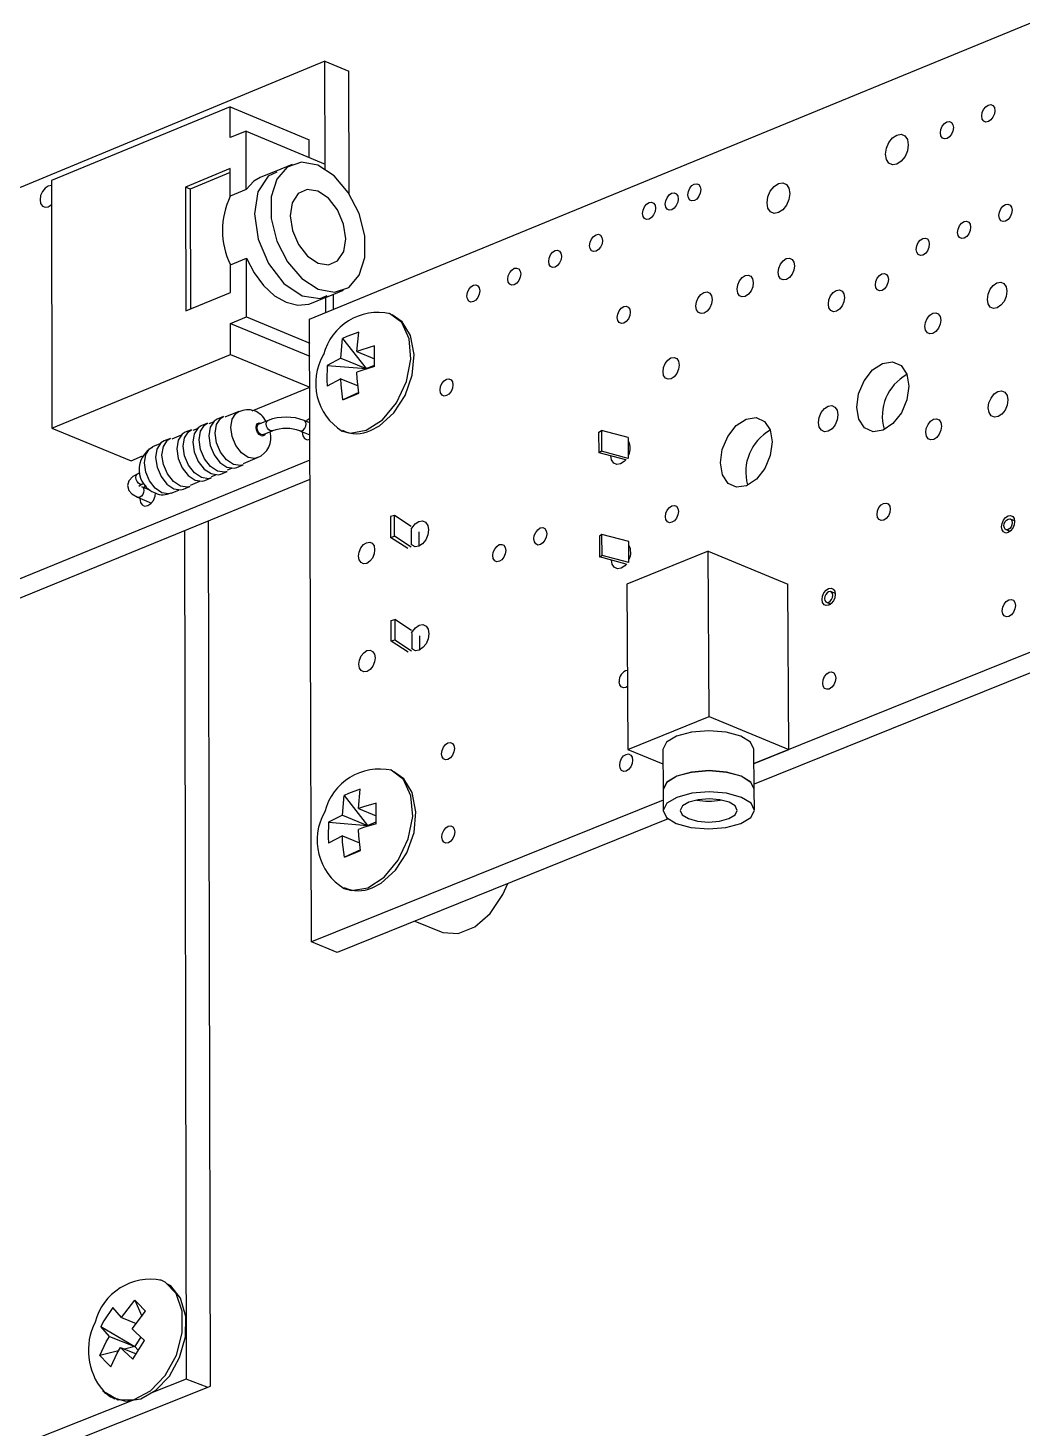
# Model space of a CAD drawing. Extents: x 0 to 155, y 0 to 203.
# Drawn here: x 101.95 to 109.47, y 83.91 to 94.49 of the extents above; entities that cross this region are included whole.
import ezdxf

# ---------------------------------------------------------------- set-up
doc = ezdxf.new("R2010")
doc.units = 0
doc.layers.get('0').update_dxf_attribs({"linetype": 'CONTINUOUS'})

msp = doc.modelspace()

# ---------------------------------------------------------------- linework, layer by layer
at = {"color": 7, "linetype": 'CONTINUOUS'}
for p, q in [((104.081, 92.292), (110.693, 95.008)), ((104.197, 94.243), (97.443, 91.448)), ((104.2, 93.426), (104.197, 94.243)), ((104.197, 94.243), (104.377, 94.168)), ((104.38, 93.242), (104.377, 94.168)), ((103.479, 93.898), (102.128, 93.34)), ((103.479, 93.665), (103.479, 93.898)), ((103.479, 93.898), (104.078, 93.649)), ((103.6, 93.715), (103.479, 93.665)), ((103.601, 93.272), (103.6, 93.715)), ((103.6, 93.715), (104.2, 93.465)), ((104.078, 93.515), (104.078, 93.649)), ((103.48, 93.431), (103.142, 93.291)), ((103.48, 93.401), (103.178, 93.276)), ((103.481, 93.222), (103.48, 93.431)), ((103.837, 93.416), (103.708, 93.363)), ((103.95, 93.463), (103.821, 93.41)), ((104.2, 93.426), (104.2, 93.465)), ((102.128, 93.34), (102.13, 91.469)), ((103.142, 93.291), (103.144, 92.355)), ((103.178, 93.276), (103.142, 93.291)), ((103.178, 93.276), (103.179, 92.37)), ((103.601, 93.272), (103.481, 93.222)), ((103.482, 92.704), (103.603, 92.754)), ((103.604, 92.31), (103.603, 92.754)), ((103.482, 92.494), (103.482, 92.704)), ((103.144, 92.355), (103.482, 92.494)), ((104.096, 92.413), (104.225, 92.466)), ((104.203, 92.342), (104.203, 92.456)), ((104.209, 92.459), (104.338, 92.512)), ((104.261, 92.366), (104.261, 92.481)), ((103.483, 92.26), (103.604, 92.31)), ((103.483, 92.025), (103.483, 92.26)), ((103.483, 92.26), (104.082, 92.012)), ((103.604, 92.31), (104.082, 92.112)), ((104.096, 87.582), (104.081, 92.292)), ((104.317, 91.998), (104.331, 92.145)), ((104.331, 92.145), (104.508, 91.919)), ((104.439, 92.047), (104.453, 92.194)), ((102.13, 91.469), (103.483, 92.025)), ((103.483, 92.025), (104.083, 91.777)), ((104.439, 92.047), (104.572, 91.992)), ((104.317, 91.998), (104.213, 91.943)), ((104.213, 91.943), (104.508, 91.919)), ((104.317, 91.998), (104.508, 91.919)), ((104.508, 91.919), (104.572, 91.945)), ((104.318, 91.841), (104.214, 91.786)), ((104.318, 91.841), (104.448, 91.787)), ((103.646, 91.598), (104.083, 91.777)), ((104.454, 91.737), (104.333, 91.682)), ((103.546, 91.594), (103.439, 91.55)), ((103.309, 91.506), (103.261, 91.486)), ((103.351, 91.514), (103.318, 91.501)), ((103.43, 91.556), (103.382, 91.536)), ((103.767, 91.527), (103.697, 91.498)), ((104.084, 91.509), (104.041, 91.527)), ((102.13, 91.469), (102.73, 91.222)), ((103.028, 91.391), (102.98, 91.371)), ((103.109, 91.415), (103.038, 91.385)), ((103.188, 91.456), (103.14, 91.437)), ((103.23, 91.464), (103.198, 91.451)), ((103.729, 91.419), (103.8, 91.448)), ((104.008, 91.448), (104.084, 91.417)), ((104.024, 91.441), (104.024, 91.438)), ((106.27, 91.438), (106.289, 91.45)), ((106.271, 91.281), (106.27, 91.438)), ((106.289, 91.45), (106.29, 91.293)), ((106.491, 91.397), (106.289, 91.45)), ((106.491, 91.397), (106.492, 91.239)), ((102.949, 91.349), (102.893, 91.326)), ((106.29, 91.293), (106.271, 91.281)), ((106.473, 91.228), (106.271, 91.281)), ((106.492, 91.239), (106.29, 91.293)), ((97.432, 88.508), (104.085, 91.229)), ((102.73, 91.222), (102.817, 91.258)), ((103.46, 91.152), (103.493, 91.165)), ((103.53, 91.171), (103.578, 91.191)), ((103.581, 91.201), (103.687, 91.245)), ((97.612, 88.435), (104.085, 91.082)), ((102.797, 91.13), (102.781, 91.123)), ((103.179, 91.037), (103.251, 91.066)), ((103.288, 91.072), (103.336, 91.092)), ((103.339, 91.102), (103.372, 91.115)), ((103.409, 91.121), (103.457, 91.141)), ((102.877, 90.997), (102.812, 91.024)), ((102.812, 91.024), (102.814, 91.024)), ((102.813, 91.044), (102.828, 91.05)), ((103.034, 90.977), (103.091, 91)), ((103.128, 91.006), (103.176, 91.026)), ((102.78, 90.945), (102.884, 90.902)), ((102.796, 90.938), (102.796, 90.935)), ((103.33, 84.223), (103.316, 90.767)), ((104.723, 90.807), (104.694, 90.799)), ((104.694, 90.799), (104.694, 90.642)), ((104.723, 90.65), (104.723, 90.807)), ((104.849, 90.725), (104.723, 90.807)), ((109.415, 90.768), (109.383, 90.781)), ((103.135, 90.693), (103.148, 84.277)), ((104.694, 90.642), (104.723, 90.65)), ((104.823, 90.559), (104.694, 90.642)), ((104.85, 90.568), (104.723, 90.65)), ((104.98, 90.687), (104.979, 90.687)), ((106.293, 90.663), (106.275, 90.651)), ((106.275, 90.651), (106.275, 90.494)), ((106.294, 90.505), (106.293, 90.663)), ((106.496, 90.61), (106.293, 90.663)), ((109.35, 90.701), (109.382, 90.688)), ((107.097, 90.538), (106.482, 90.288)), ((106.497, 90.452), (106.496, 90.61)), ((107.104, 89.287), (107.097, 90.538)), ((107.097, 90.538), (107.699, 90.288)), ((106.275, 90.494), (106.294, 90.505)), ((106.477, 90.44), (106.275, 90.494)), ((106.497, 90.452), (106.294, 90.505)), ((106.482, 90.288), (106.489, 89.038)), ((110.74, 90.261), (107.444, 88.932)), ((107.708, 89.038), (107.699, 90.288)), ((108.057, 90.218), (108.025, 90.232)), ((110.932, 90.181), (107.445, 88.775)), ((107.992, 90.152), (108.025, 90.138)), ((104.697, 90.014), (104.726, 90.021)), ((104.697, 89.856), (104.697, 90.014)), ((104.726, 90.021), (104.726, 89.864)), ((104.852, 89.939), (104.726, 90.021)), ((104.983, 89.901), (104.983, 89.901)), ((104.726, 89.864), (104.697, 89.856)), ((104.826, 89.773), (104.697, 89.856)), ((104.853, 89.782), (104.726, 89.864)), ((106.489, 89.038), (107.104, 89.287)), ((107.104, 89.287), (107.708, 89.038)), ((106.489, 89.038), (106.754, 88.929)), ((106.754, 89.037), (106.756, 88.736)), ((107.445, 88.739), (107.443, 89.04)), ((107.444, 88.932), (107.708, 89.038)), ((104.45, 88.591), (104.464, 88.739)), ((106.756, 88.734), (106.756, 88.576)), ((107.446, 88.579), (107.445, 88.737)), ((106.756, 88.655), (104.096, 87.582)), ((104.329, 88.542), (104.343, 88.69)), ((104.343, 88.69), (104.52, 88.463)), ((104.329, 88.542), (104.224, 88.488)), ((104.329, 88.542), (104.52, 88.463)), ((104.45, 88.591), (104.584, 88.536)), ((104.224, 88.488), (104.52, 88.463)), ((106.794, 88.513), (104.289, 87.503)), ((104.52, 88.463), (104.584, 88.49)), ((104.329, 88.384), (104.225, 88.33)), ((104.329, 88.384), (104.459, 88.331)), ((104.465, 88.28), (104.344, 88.224)), ((104.876, 87.74), (105.077, 87.658)), ((104.289, 87.503), (104.096, 87.582)), ((102.657, 84.741), (102.591, 84.817)), ((102.657, 84.741), (102.758, 84.874)), ((102.758, 84.874), (102.811, 84.751)), ((102.657, 84.741), (102.768, 84.696)), ((102.738, 84.657), (102.84, 84.79)), ((102.567, 84.599), (102.502, 84.675)), ((102.502, 84.675), (102.758, 84.522)), ((102.567, 84.599), (102.758, 84.522)), ((102.649, 84.515), (102.768, 84.467)), ((102.758, 84.522), (102.68, 84.502)), ((102.804, 84.595), (102.758, 84.522)), ((102.758, 84.522), (102.785, 84.494)), ((102.635, 84.49), (102.494, 84.454)), ((91.298, 79.43), (103.33, 84.223)), ((103.148, 84.277), (102.879, 84.17)), ((103.306, 84.214), (103.148, 84.277)), ((102.753, 84.12), (91.8, 79.754))]:
    msp.add_line(p, q, dxfattribs=at)
at = {"color": 8, "linetype": 'CONTINUOUS'}
for p, q in [((104.852, 90.588), (104.852, 90.701)), ((104.909, 90.576), (104.909, 90.683)), ((104.855, 89.915), (104.855, 89.802)), ((104.912, 89.897), (104.912, 89.79))]:
    msp.add_line(p, q, dxfattribs=at)
at = {"color": 7, "linetype": 'CONTINUOUS'}
for points in [[(109.167, 93.829), (109.171, 93.855), (109.181, 93.879), (109.197, 93.899), (109.216, 93.912), (109.235, 93.915), (109.251, 93.908), (109.262, 93.892), (109.265, 93.869), (109.262, 93.844), (109.251, 93.819), (109.236, 93.799), (109.217, 93.786), (109.198, 93.783), (109.182, 93.79), (109.171, 93.806), (109.167, 93.829)], [(108.854, 93.701), (108.858, 93.726), (108.868, 93.751), (108.884, 93.771), (108.903, 93.784), (108.922, 93.787), (108.938, 93.779), (108.949, 93.763), (108.953, 93.741), (108.949, 93.715), (108.939, 93.691), (108.923, 93.671), (108.904, 93.658), (108.885, 93.655), (108.869, 93.662), (108.858, 93.678), (108.854, 93.701)], [(108.438, 93.54), (108.445, 93.585), (108.463, 93.628), (108.491, 93.663), (108.524, 93.685), (108.557, 93.691), (108.585, 93.678), (108.604, 93.65), (108.611, 93.611), (108.605, 93.566), (108.586, 93.522), (108.558, 93.487), (108.525, 93.465), (108.492, 93.46), (108.464, 93.472), (108.445, 93.5), (108.438, 93.54)], [(104.143, 93.456), (104.02, 93.479), (103.912, 93.443), (103.832, 93.352), (103.79, 93.217), (103.79, 93.054), (103.833, 92.883), (103.914, 92.725), (104.023, 92.599), (104.146, 92.519), (104.269, 92.497), (104.377, 92.533), (104.456, 92.624), (104.499, 92.759), (104.498, 92.922), (104.455, 93.092), (104.374, 93.25), (104.266, 93.376), (104.143, 93.456)], [(102.128, 93.301), (102.125, 93.302), (102.102, 93.298), (102.079, 93.283), (102.059, 93.258), (102.046, 93.227), (102.042, 93.196), (102.046, 93.168), (102.059, 93.148), (102.079, 93.139), (102.102, 93.143), (102.125, 93.158), (102.128, 93.162)], [(103.708, 93.363), (103.659, 93.335), (103.601, 93.272)], [(106.943, 93.232), (106.947, 93.257), (106.957, 93.282), (106.973, 93.302), (106.991, 93.314), (107.01, 93.317), (107.026, 93.31), (107.037, 93.294), (107.041, 93.272), (107.037, 93.246), (107.027, 93.222), (107.011, 93.201), (106.992, 93.189), (106.974, 93.186), (106.958, 93.193), (106.947, 93.209), (106.943, 93.232)], [(107.542, 93.172), (107.549, 93.217), (107.567, 93.261), (107.595, 93.296), (107.628, 93.318), (107.661, 93.323), (107.689, 93.31), (107.707, 93.282), (107.714, 93.243), (107.708, 93.198), (107.69, 93.155), (107.662, 93.119), (107.629, 93.098), (107.596, 93.092), (107.568, 93.105), (107.549, 93.133), (107.542, 93.172)], [(104.143, 93.261), (104.063, 93.274), (103.995, 93.243), (103.95, 93.173), (103.934, 93.075), (103.951, 92.964), (103.996, 92.856), (104.065, 92.769), (104.145, 92.715), (104.225, 92.702), (104.293, 92.733), (104.339, 92.803), (104.354, 92.901), (104.338, 93.012), (104.292, 93.119), (104.224, 93.207), (104.143, 93.261)], [(106.601, 93.091), (106.605, 93.117), (106.615, 93.141), (106.631, 93.161), (106.649, 93.174), (106.668, 93.177), (106.684, 93.17), (106.695, 93.154), (106.698, 93.131), (106.695, 93.106), (106.684, 93.081), (106.669, 93.061), (106.65, 93.049), (106.631, 93.046), (106.615, 93.053), (106.605, 93.069), (106.601, 93.091)], [(106.772, 93.161), (106.776, 93.187), (106.786, 93.211), (106.802, 93.232), (106.82, 93.244), (106.839, 93.247), (106.855, 93.24), (106.866, 93.224), (106.869, 93.201), (106.866, 93.176), (106.855, 93.151), (106.84, 93.131), (106.821, 93.119), (106.802, 93.116), (106.786, 93.123), (106.776, 93.139), (106.772, 93.161)], [(109.297, 93.076), (109.301, 93.102), (109.311, 93.127), (109.327, 93.147), (109.346, 93.159), (109.365, 93.162), (109.381, 93.155), (109.392, 93.139), (109.396, 93.116), (109.392, 93.091), (109.382, 93.066), (109.366, 93.046), (109.347, 93.033), (109.328, 93.03), (109.312, 93.037), (109.301, 93.054), (109.297, 93.076)], [(108.984, 92.948), (108.987, 92.974), (108.998, 92.999), (109.014, 93.019), (109.033, 93.031), (109.052, 93.034), (109.068, 93.027), (109.079, 93.011), (109.082, 92.988), (109.079, 92.963), (109.068, 92.938), (109.053, 92.918), (109.034, 92.905), (109.015, 92.902), (108.999, 92.909), (108.988, 92.926), (108.984, 92.948)], [(106.2, 92.848), (106.203, 92.874), (106.214, 92.898), (106.229, 92.918), (106.248, 92.931), (106.267, 92.934), (106.283, 92.927), (106.293, 92.911), (106.297, 92.888), (106.294, 92.863), (106.283, 92.838), (106.267, 92.818), (106.249, 92.806), (106.23, 92.803), (106.214, 92.81), (106.204, 92.826), (106.2, 92.848)], [(108.671, 92.82), (108.675, 92.846), (108.685, 92.871), (108.701, 92.891), (108.72, 92.903), (108.739, 92.906), (108.755, 92.899), (108.766, 92.883), (108.77, 92.861), (108.766, 92.835), (108.755, 92.81), (108.74, 92.79), (108.721, 92.777), (108.702, 92.774), (108.686, 92.782), (108.675, 92.798), (108.671, 92.82)], [(103.603, 92.754), (103.661, 92.643), (103.733, 92.546), (103.816, 92.47), (103.903, 92.42), (103.991, 92.397), (104.074, 92.405), (104.096, 92.413)], [(105.89, 92.729), (105.894, 92.754), (105.904, 92.779), (105.92, 92.799), (105.938, 92.811), (105.957, 92.814), (105.973, 92.807), (105.983, 92.791), (105.987, 92.769), (105.984, 92.743), (105.973, 92.719), (105.957, 92.699), (105.939, 92.686), (105.92, 92.683), (105.904, 92.69), (105.894, 92.706), (105.89, 92.729)], [(107.627, 92.646), (107.632, 92.678), (107.645, 92.709), (107.664, 92.734), (107.688, 92.75), (107.711, 92.753), (107.731, 92.744), (107.745, 92.724), (107.75, 92.696), (107.745, 92.664), (107.732, 92.633), (107.712, 92.608), (107.689, 92.592), (107.665, 92.589), (107.645, 92.598), (107.632, 92.618), (107.627, 92.646)], [(105.581, 92.594), (105.584, 92.62), (105.595, 92.644), (105.61, 92.664), (105.629, 92.677), (105.647, 92.679), (105.663, 92.672), (105.674, 92.656), (105.678, 92.634), (105.674, 92.609), (105.664, 92.584), (105.648, 92.564), (105.629, 92.552), (105.611, 92.549), (105.595, 92.556), (105.584, 92.572), (105.581, 92.594)], [(105.271, 92.467), (105.275, 92.493), (105.285, 92.517), (105.301, 92.537), (105.32, 92.55), (105.338, 92.553), (105.354, 92.545), (105.365, 92.53), (105.368, 92.507), (105.365, 92.482), (105.354, 92.457), (105.339, 92.437), (105.32, 92.425), (105.302, 92.422), (105.286, 92.429), (105.275, 92.445), (105.271, 92.467)], [(107.316, 92.519), (107.32, 92.551), (107.333, 92.582), (107.353, 92.607), (107.376, 92.622), (107.4, 92.626), (107.42, 92.617), (107.433, 92.597), (107.438, 92.569), (107.434, 92.537), (107.421, 92.506), (107.401, 92.481), (107.377, 92.465), (107.354, 92.461), (107.334, 92.47), (107.32, 92.49), (107.316, 92.519)], [(108.362, 92.552), (108.366, 92.578), (108.376, 92.602), (108.392, 92.623), (108.411, 92.635), (108.43, 92.638), (108.446, 92.631), (108.457, 92.615), (108.461, 92.592), (108.457, 92.566), (108.447, 92.542), (108.431, 92.521), (108.412, 92.509), (108.393, 92.506), (108.377, 92.513), (108.366, 92.529), (108.362, 92.552)], [(109.209, 92.442), (109.214, 92.481), (109.23, 92.518), (109.254, 92.548), (109.282, 92.567), (109.311, 92.571), (109.335, 92.561), (109.351, 92.537), (109.357, 92.503), (109.352, 92.464), (109.336, 92.427), (109.312, 92.397), (109.284, 92.378), (109.255, 92.373), (109.231, 92.384), (109.215, 92.408), (109.209, 92.442)], [(107.004, 92.391), (107.009, 92.423), (107.022, 92.454), (107.042, 92.479), (107.065, 92.495), (107.089, 92.499), (107.109, 92.49), (107.122, 92.47), (107.127, 92.441), (107.123, 92.409), (107.109, 92.378), (107.09, 92.353), (107.066, 92.338), (107.043, 92.334), (107.023, 92.343), (107.009, 92.363), (107.004, 92.391)], [(108.006, 92.406), (108.01, 92.438), (108.023, 92.469), (108.043, 92.495), (108.066, 92.51), (108.09, 92.514), (108.11, 92.505), (108.124, 92.485), (108.128, 92.456), (108.124, 92.424), (108.111, 92.393), (108.091, 92.368), (108.068, 92.353), (108.044, 92.349), (108.024, 92.358), (108.01, 92.378), (108.006, 92.406)], [(104.51, 91.452), (104.633, 91.532), (104.739, 91.66), (104.814, 91.82), (104.848, 91.989), (104.835, 92.144), (104.779, 92.266), (104.686, 92.336), (104.684, 92.337)], [(106.409, 92.305), (106.413, 92.331), (106.423, 92.355), (106.439, 92.375), (106.458, 92.388), (106.476, 92.391), (106.492, 92.384), (106.503, 92.368), (106.507, 92.345), (106.503, 92.32), (106.493, 92.295), (106.477, 92.275), (106.458, 92.263), (106.44, 92.26), (106.424, 92.267), (106.413, 92.283), (106.409, 92.305)], [(108.737, 92.237), (108.741, 92.268), (108.754, 92.298), (108.773, 92.322), (108.796, 92.337), (108.819, 92.341), (108.838, 92.332), (108.851, 92.313), (108.856, 92.285), (108.851, 92.254), (108.839, 92.224), (108.82, 92.2), (108.797, 92.185), (108.774, 92.182), (108.755, 92.19), (108.742, 92.21), (108.737, 92.237)], [(104.542, 91.45), (104.61, 91.486), (104.718, 91.584), (104.804, 91.716), (104.858, 91.868), (104.873, 92.025), (104.844, 92.169), (104.781, 92.271), (104.706, 92.324)], [(104.453, 92.194), (104.363, 92.161), (104.331, 92.145)], [(104.572, 92.09), (104.476, 92.061), (104.439, 92.047)], [(104.572, 91.934), (104.571, 92.047), (104.572, 92.09)], [(104.213, 91.943), (104.211, 91.83), (104.214, 91.786)], [(104.572, 91.934), (104.477, 91.905), (104.439, 91.891)], [(106.755, 91.895), (106.759, 91.927), (106.772, 91.958), (106.792, 91.983), (106.815, 91.999), (106.839, 92.003), (106.859, 91.994), (106.872, 91.974), (106.877, 91.945), (106.873, 91.913), (106.86, 91.882), (106.84, 91.857), (106.816, 91.842), (106.793, 91.838), (106.773, 91.847), (106.759, 91.867), (106.755, 91.895)], [(108.221, 91.625), (108.235, 91.728), (108.277, 91.827), (108.341, 91.908), (108.416, 91.958), (108.492, 91.969), (108.556, 91.941), (108.599, 91.876), (108.615, 91.786), (108.601, 91.683), (108.559, 91.583), (108.495, 91.503), (108.42, 91.453), (108.344, 91.441), (108.28, 91.47), (108.237, 91.535), (108.221, 91.625)], [(104.333, 91.682), (104.32, 91.795), (104.318, 91.841)], [(104.454, 91.732), (104.441, 91.844), (104.439, 91.891)], [(105.068, 91.756), (105.072, 91.782), (105.082, 91.806), (105.098, 91.826), (105.116, 91.839), (105.135, 91.841), (105.151, 91.834), (105.161, 91.818), (105.165, 91.796), (105.162, 91.771), (105.151, 91.746), (105.135, 91.726), (105.117, 91.714), (105.098, 91.711), (105.083, 91.718), (105.072, 91.734), (105.068, 91.756)], [(104.333, 91.682), (104.419, 91.717), (104.454, 91.732)], [(109.216, 91.621), (109.221, 91.659), (109.237, 91.696), (109.261, 91.727), (109.289, 91.745), (109.317, 91.75), (109.342, 91.739), (109.358, 91.715), (109.364, 91.681), (109.359, 91.642), (109.343, 91.605), (109.319, 91.575), (109.291, 91.556), (109.262, 91.552), (109.238, 91.562), (109.222, 91.587), (109.216, 91.621)], [(107.931, 91.51), (107.936, 91.548), (107.952, 91.586), (107.976, 91.616), (108.004, 91.635), (108.032, 91.639), (108.056, 91.628), (108.073, 91.604), (108.078, 91.57), (108.073, 91.532), (108.057, 91.494), (108.034, 91.464), (108.005, 91.445), (107.977, 91.441), (107.953, 91.452), (107.937, 91.476), (107.931, 91.51)], [(103.261, 91.486), (103.237, 91.471), (103.207, 91.425), (103.197, 91.361), (103.208, 91.288), (103.238, 91.217), (103.282, 91.159), (103.335, 91.124)], [(103.457, 91.141), (103.437, 91.136), (103.384, 91.144), (103.331, 91.179), (103.286, 91.237), (103.256, 91.307), (103.245, 91.381), (103.256, 91.445), (103.285, 91.491), (103.309, 91.506)], [(103.382, 91.536), (103.358, 91.521), (103.328, 91.475), (103.318, 91.41), (103.328, 91.337), (103.359, 91.267), (103.403, 91.209), (103.456, 91.174)], [(103.578, 91.191), (103.558, 91.185), (103.505, 91.193), (103.452, 91.229), (103.407, 91.286), (103.377, 91.357), (103.366, 91.43), (103.377, 91.495), (103.406, 91.541), (103.43, 91.556)], [(103.713, 91.42), (103.702, 91.427), (103.692, 91.44), (103.686, 91.455), (103.683, 91.471), (103.686, 91.485), (103.692, 91.495), (103.697, 91.498)], [(104.084, 91.541), (104.061, 91.526), (104.057, 91.521)], [(107.189, 91.205), (107.203, 91.307), (107.245, 91.406), (107.308, 91.487), (107.383, 91.537), (107.459, 91.548), (107.523, 91.519), (107.566, 91.455), (107.581, 91.364), (107.567, 91.262), (107.525, 91.163), (107.462, 91.082), (107.387, 91.032), (107.311, 91.021), (107.247, 91.05), (107.204, 91.114), (107.189, 91.205)], [(108.743, 91.435), (108.747, 91.466), (108.76, 91.496), (108.779, 91.52), (108.802, 91.535), (108.825, 91.539), (108.844, 91.53), (108.857, 91.511), (108.862, 91.483), (108.858, 91.452), (108.845, 91.422), (108.826, 91.398), (108.803, 91.383), (108.78, 91.379), (108.761, 91.388), (108.748, 91.408), (108.743, 91.435)], [(103.176, 91.026), (103.156, 91.021), (103.103, 91.029), (103.05, 91.064), (103.005, 91.122), (102.975, 91.192), (102.964, 91.265), (102.975, 91.33), (103.005, 91.376), (103.028, 91.391)], [(103.14, 91.437), (103.116, 91.422), (103.086, 91.376), (103.076, 91.311), (103.087, 91.238), (103.117, 91.167), (103.162, 91.11), (103.214, 91.074)], [(103.336, 91.092), (103.316, 91.086), (103.263, 91.094), (103.21, 91.13), (103.165, 91.187), (103.135, 91.258), (103.124, 91.331), (103.135, 91.395), (103.164, 91.441), (103.188, 91.456)], [(103.729, 91.419), (103.725, 91.418), (103.713, 91.42)], [(104.024, 91.438), (104.029, 91.41), (104.042, 91.39), (104.062, 91.381), (104.084, 91.384)], [(104.319, 91.449), (104.387, 91.431), (104.51, 91.452)], [(102.98, 91.371), (102.956, 91.356), (102.926, 91.31), (102.916, 91.246), (102.927, 91.173), (102.957, 91.102), (103.002, 91.044), (103.055, 91.009)], [(103.456, 91.174), (103.509, 91.165), (103.53, 91.171)], [(106.475, 91.23), (106.462, 91.216), (106.434, 91.197), (106.406, 91.193), (106.382, 91.203), (106.366, 91.228), (106.36, 91.258)], [(102.781, 91.123), (102.743, 91.102), (102.714, 91.069), (102.704, 91.034), (102.714, 90.997), (102.736, 90.971), (102.78, 90.945)], [(103.214, 91.074), (103.267, 91.066), (103.288, 91.072)], [(103.335, 91.124), (103.388, 91.116), (103.409, 91.121)], [(102.789, 91.03), (102.789, 91.029), (102.799, 91.037), (102.813, 91.044)], [(102.796, 90.935), (102.801, 90.907), (102.814, 90.887), (102.833, 90.878), (102.856, 90.882), (102.88, 90.897), (102.899, 90.922), (102.912, 90.953), (102.916, 90.978)], [(102.844, 91.031), (102.833, 91.022), (102.828, 91.018)], [(103.055, 91.009), (103.107, 91.001), (103.128, 91.006)], [(106.773, 90.798), (106.777, 90.824), (106.787, 90.849), (106.803, 90.869), (106.822, 90.881), (106.841, 90.884), (106.857, 90.877), (106.867, 90.861), (106.871, 90.838), (106.868, 90.813), (106.857, 90.788), (106.841, 90.768), (106.823, 90.756), (106.804, 90.753), (106.788, 90.76), (106.777, 90.776), (106.773, 90.798)], [(108.375, 90.816), (108.379, 90.842), (108.389, 90.867), (108.405, 90.887), (108.424, 90.899), (108.443, 90.902), (108.459, 90.895), (108.47, 90.879), (108.474, 90.856), (108.47, 90.83), (108.46, 90.805), (108.444, 90.785), (108.425, 90.773), (108.406, 90.77), (108.39, 90.777), (108.379, 90.793), (108.375, 90.816)], [(104.85, 90.703), (104.856, 90.715), (104.879, 90.745), (104.907, 90.763), (104.935, 90.768), (104.959, 90.757), (104.975, 90.733), (104.981, 90.699), (104.975, 90.661), (104.96, 90.624), (104.936, 90.594), (104.908, 90.575), (104.88, 90.571), (104.856, 90.582), (104.85, 90.588)], [(109.317, 90.721), (109.32, 90.747), (109.331, 90.772), (109.347, 90.792), (109.366, 90.805), (109.384, 90.807), (109.401, 90.8), (109.411, 90.784), (109.415, 90.761), (109.412, 90.736), (109.401, 90.711), (109.385, 90.691), (109.367, 90.678), (109.348, 90.675), (109.332, 90.683), (109.321, 90.699), (109.317, 90.721)], [(109.366, 90.781), (109.378, 90.783), (109.388, 90.778), (109.395, 90.768), (109.397, 90.754), (109.395, 90.738), (109.388, 90.722), (109.378, 90.71), (109.366, 90.702), (109.355, 90.7), (109.344, 90.705), (109.338, 90.715), (109.335, 90.729), (109.337, 90.745), (109.344, 90.761), (109.354, 90.773), (109.366, 90.781)], [(105.778, 90.63), (105.781, 90.656), (105.792, 90.68), (105.807, 90.7), (105.826, 90.713), (105.845, 90.716), (105.861, 90.708), (105.871, 90.692), (105.875, 90.67), (105.871, 90.644), (105.861, 90.62), (105.845, 90.6), (105.827, 90.587), (105.808, 90.584), (105.792, 90.592), (105.782, 90.608), (105.778, 90.63)], [(104.452, 90.499), (104.456, 90.531), (104.469, 90.562), (104.489, 90.587), (104.512, 90.602), (104.536, 90.606), (104.555, 90.597), (104.569, 90.577), (104.573, 90.549), (104.569, 90.517), (104.556, 90.486), (104.536, 90.461), (104.513, 90.445), (104.489, 90.442), (104.47, 90.451), (104.456, 90.471), (104.452, 90.499)], [(105.468, 90.504), (105.471, 90.53), (105.482, 90.554), (105.497, 90.574), (105.516, 90.587), (105.535, 90.589), (105.551, 90.582), (105.561, 90.566), (105.565, 90.544), (105.561, 90.518), (105.551, 90.493), (105.535, 90.473), (105.517, 90.461), (105.498, 90.458), (105.482, 90.465), (105.471, 90.482), (105.468, 90.504)], [(106.479, 90.443), (106.466, 90.428), (106.438, 90.409), (106.41, 90.405), (106.386, 90.416), (106.37, 90.44), (106.364, 90.47)], [(107.959, 90.172), (107.963, 90.197), (107.973, 90.222), (107.989, 90.242), (108.008, 90.255), (108.027, 90.258), (108.043, 90.25), (108.054, 90.234), (108.058, 90.212), (108.054, 90.186), (108.044, 90.161), (108.028, 90.141), (108.009, 90.129), (107.99, 90.126), (107.974, 90.133), (107.963, 90.149), (107.959, 90.172)], [(108.008, 90.231), (107.997, 90.223), (107.987, 90.211), (107.98, 90.195), (107.978, 90.179), (107.98, 90.165), (107.987, 90.155), (107.997, 90.15), (108.009, 90.152), (108.021, 90.16), (108.031, 90.173), (108.037, 90.188), (108.039, 90.204), (108.037, 90.218), (108.03, 90.228), (108.02, 90.233), (108.008, 90.231)], [(109.322, 90.087), (109.326, 90.113), (109.336, 90.138), (109.352, 90.158), (109.371, 90.17), (109.39, 90.173), (109.406, 90.166), (109.417, 90.15), (109.421, 90.127), (109.417, 90.101), (109.407, 90.077), (109.391, 90.056), (109.372, 90.044), (109.353, 90.041), (109.337, 90.048), (109.326, 90.065), (109.322, 90.087)], [(104.853, 89.917), (104.859, 89.929), (104.882, 89.959), (104.91, 89.978), (104.938, 89.982), (104.962, 89.971), (104.978, 89.947), (104.984, 89.913), (104.978, 89.875), (104.963, 89.838), (104.939, 89.808), (104.911, 89.789), (104.883, 89.785), (104.859, 89.796), (104.853, 89.802)], [(104.454, 89.682), (104.459, 89.714), (104.472, 89.745), (104.492, 89.77), (104.515, 89.786), (104.538, 89.789), (104.558, 89.78), (104.571, 89.76), (104.576, 89.732), (104.572, 89.7), (104.559, 89.669), (104.539, 89.644), (104.516, 89.628), (104.492, 89.625), (104.472, 89.634), (104.459, 89.654), (104.454, 89.682)], [(107.964, 89.539), (107.967, 89.564), (107.978, 89.589), (107.994, 89.609), (108.012, 89.622), (108.031, 89.624), (108.047, 89.617), (108.058, 89.601), (108.062, 89.578), (108.058, 89.553), (108.048, 89.528), (108.032, 89.508), (108.013, 89.495), (107.995, 89.493), (107.978, 89.5), (107.968, 89.516), (107.964, 89.539)], [(106.487, 89.515), (106.473, 89.507), (106.455, 89.504), (106.439, 89.511), (106.428, 89.528), (106.424, 89.55)], [(107.443, 89.04), (107.418, 89.092), (107.345, 89.138), (107.234, 89.168), (107.102, 89.179), (106.97, 89.168), (106.857, 89.138), (106.781, 89.092), (106.754, 89.038), (106.754, 89.037)], [(105.079, 89.006), (105.083, 89.031), (105.093, 89.056), (105.109, 89.076), (105.128, 89.088), (105.146, 89.091), (105.162, 89.084), (105.173, 89.067), (105.177, 89.045), (105.173, 89.019), (105.162, 88.995), (105.147, 88.975), (105.128, 88.962), (105.109, 88.96), (105.094, 88.967), (105.083, 88.983), (105.079, 89.006)], [(106.428, 88.918), (106.431, 88.944), (106.442, 88.969), (106.457, 88.989), (106.476, 89.001), (106.495, 89.004), (106.511, 88.996), (106.522, 88.98), (106.525, 88.958), (106.522, 88.932), (106.511, 88.907), (106.495, 88.887), (106.477, 88.875), (106.458, 88.872), (106.442, 88.879), (106.431, 88.896), (106.428, 88.918)], [(104.522, 87.992), (104.645, 88.072), (104.752, 88.2), (104.827, 88.361), (104.861, 88.531), (104.848, 88.688), (104.792, 88.81), (104.699, 88.882), (104.694, 88.884)], [(104.554, 87.991), (104.622, 88.027), (104.73, 88.124), (104.817, 88.257), (104.871, 88.41), (104.886, 88.567), (104.858, 88.712), (104.794, 88.816), (104.718, 88.87)], [(107.347, 88.837), (107.235, 88.867), (107.104, 88.878), (106.971, 88.867), (106.859, 88.837), (106.783, 88.791), (106.756, 88.737), (106.756, 88.736)], [(107.347, 88.835), (107.235, 88.865), (107.104, 88.876), (106.971, 88.865), (106.859, 88.835), (106.783, 88.789), (106.756, 88.736), (106.756, 88.734)], [(107.445, 88.739), (107.42, 88.791), (107.347, 88.837)], [(107.445, 88.737), (107.42, 88.789), (107.347, 88.835)], [(104.464, 88.739), (104.375, 88.706), (104.343, 88.69)], [(104.584, 88.633), (104.488, 88.604), (104.45, 88.591)], [(104.585, 88.475), (104.584, 88.59), (104.584, 88.633)], [(107.348, 88.676), (107.236, 88.707), (107.105, 88.717), (106.972, 88.707), (106.86, 88.676), (106.784, 88.631), (106.756, 88.577), (106.782, 88.523), (106.855, 88.478), (106.966, 88.448), (107.098, 88.437), (107.23, 88.448), (107.343, 88.478), (107.419, 88.523), (107.446, 88.577), (107.421, 88.631), (107.348, 88.676)], [(107.255, 88.639), (107.186, 88.658), (107.103, 88.665), (107.021, 88.658), (106.95, 88.639), (106.903, 88.611), (106.886, 88.577), (106.901, 88.544), (106.947, 88.515), (107.017, 88.496), (107.099, 88.489), (107.182, 88.496), (107.252, 88.515), (107.3, 88.544), (107.317, 88.577), (107.301, 88.611), (107.255, 88.639)], [(104.224, 88.488), (104.222, 88.374), (104.225, 88.33)], [(104.585, 88.475), (104.488, 88.447), (104.451, 88.433)], [(104.466, 88.273), (104.453, 88.386), (104.451, 88.433)], [(105.082, 88.375), (105.085, 88.4), (105.096, 88.425), (105.112, 88.445), (105.13, 88.457), (105.149, 88.46), (105.165, 88.453), (105.175, 88.436), (105.179, 88.414), (105.176, 88.388), (105.165, 88.364), (105.149, 88.344), (105.131, 88.331), (105.112, 88.329), (105.096, 88.336), (105.086, 88.352), (105.082, 88.375)], [(104.344, 88.224), (104.331, 88.337), (104.329, 88.384)], [(104.344, 88.224), (104.43, 88.259), (104.466, 88.273)], [(104.332, 87.99), (104.399, 87.972), (104.522, 87.992)], [(105.077, 87.658), (105.089, 87.654), (105.206, 87.646), (105.331, 87.696), (105.448, 87.798), (105.544, 87.941), (105.58, 88.024)], [(102.533, 84.177), (102.633, 84.119), (102.753, 84.122), (102.877, 84.187), (102.989, 84.304), (103.073, 84.458), (103.118, 84.627), (103.117, 84.79), (103.072, 84.923), (102.988, 85.01), (102.952, 85.026)], [(102.517, 84.188), (102.575, 84.143), (102.689, 84.11), (102.805, 84.128), (102.918, 84.192), (103.02, 84.299), (103.097, 84.439), (103.141, 84.595), (103.144, 84.75), (103.103, 84.889), (103.03, 84.981), (103.007, 84.993)], [(102.591, 84.817), (102.524, 84.716), (102.502, 84.675)], [(102.84, 84.79), (102.78, 84.852), (102.758, 84.874)], [(102.494, 84.454), (102.543, 84.557), (102.567, 84.599)], [(102.833, 84.569), (102.764, 84.631), (102.738, 84.657)], [(102.576, 84.37), (102.625, 84.472), (102.649, 84.515)], [(102.743, 84.427), (102.675, 84.489), (102.649, 84.515)], [(102.743, 84.427), (102.807, 84.529), (102.833, 84.569)], [(102.494, 84.454), (102.551, 84.393), (102.576, 84.37)], [(102.518, 84.19), (102.529, 84.175), (102.608, 84.127)]]:
    msp.add_lwpolyline(points, dxfattribs=at)
at = {"color": 8, "linetype": 'CONTINUOUS'}
for points in [[(103.833, 93.404), (103.768, 93.375), (103.69, 93.255), (103.663, 93.088), (103.691, 92.897), (103.77, 92.713), (103.887, 92.563), (104.025, 92.47), (104.162, 92.448), (104.213, 92.471)], [(103.617, 91.247), (103.566, 91.281), (103.523, 91.336), (103.495, 91.404), (103.484, 91.474), (103.494, 91.535), (103.523, 91.579), (103.545, 91.594)], [(103.713, 91.412), (103.7, 91.421), (103.688, 91.436), (103.68, 91.455), (103.677, 91.474), (103.68, 91.491), (103.688, 91.503), (103.699, 91.508), (103.713, 91.506), (103.714, 91.505)], [(103.784, 91.448), (103.772, 91.456), (103.762, 91.469), (103.756, 91.484), (103.753, 91.5), (103.756, 91.514), (103.762, 91.524), (103.767, 91.527)], [(104.025, 91.448), (104.036, 91.456), (104.046, 91.469), (104.053, 91.484), (104.055, 91.5), (104.053, 91.514), (104.046, 91.524), (104.041, 91.527)], [(103.8, 91.448), (103.795, 91.447), (103.784, 91.448)], [(104.008, 91.448), (104.013, 91.447), (104.025, 91.448)], [(102.964, 90.98), (102.913, 91.014), (102.87, 91.069), (102.842, 91.136), (102.831, 91.206), (102.841, 91.268), (102.87, 91.312), (102.893, 91.326)], [(103.688, 91.245), (103.667, 91.239), (103.617, 91.247)], [(102.797, 91.044), (102.786, 91.052), (102.776, 91.064), (102.769, 91.08), (102.767, 91.096), (102.769, 91.11), (102.776, 91.12), (102.781, 91.123)], [(102.814, 91.024), (102.818, 91.021), (102.824, 91.011), (102.826, 90.997), (102.824, 90.981), (102.818, 90.966), (102.808, 90.953), (102.796, 90.945)], [(102.813, 91.044), (102.808, 91.043), (102.797, 91.044)], [(103.034, 90.977), (103.014, 90.972), (102.964, 90.98)], [(102.796, 90.945), (102.785, 90.944), (102.78, 90.945)]]:
    msp.add_lwpolyline(points, dxfattribs=at)
at = {"color": 7, "linetype": 'CONTINUOUS'}
for centre, radius, start, end in [((104.002, 92.964), 0.581, 153.7032, 206.5736), ((104.6, 91.915), 0.428, 77.6163, 165.3303), ((104.555, 91.808), 0.428, 149.6471, 237.9572), ((108.775, 91.558), 0.361, 119.0314, 195.8525), ((103.613, 91.455), 0.152, 25.5314, 115.9589), ((103.904, 91.156), 0.395, 69.7629, 110.2145), ((103.628, 91.396), 0.161, 291.4625, 16.1334), ((103.904, 91.158), 0.308, 70.2287, 109.8005), ((104.438, 91.666), 0.24, 243.0968, 295.7904), ((107.742, 91.137), 0.361, 119.2416, 195.7524), ((102.979, 91.155), 0.189, 116.7267, 249.3915), ((106.391, 91.316), 0.116, 334.3624, 26.2642), ((102.972, 91.096), 0.132, 242.9386, 297.9266), ((106.395, 90.528), 0.116, 334.3806, 26.2461), ((106.504, 89.558), 0.0805, 103.1665, 185.254), ((104.612, 88.46), 0.43, 77.8359, 165.6143), ((107.098, 89.146), 0.499, 259.9886, 280.5976), ((104.568, 88.352), 0.43, 149.9876, 238.2761), ((104.45, 88.216), 0.247, 244.1333, 294.7654), ((102.875, 84.602), 0.429, 78.2422, 166.0166), ((102.874, 84.492), 0.467, 152.7574, 220.3188)]:
    msp.add_arc(centre, radius, start, end, dxfattribs=at)
at = {"color": 8, "linetype": 'CONTINUOUS'}
msp.add_arc((103.724, 91.433), 0.0236, 244.259, 342.3318, dxfattribs=at)

doc.saveas('drawing.dxf')
